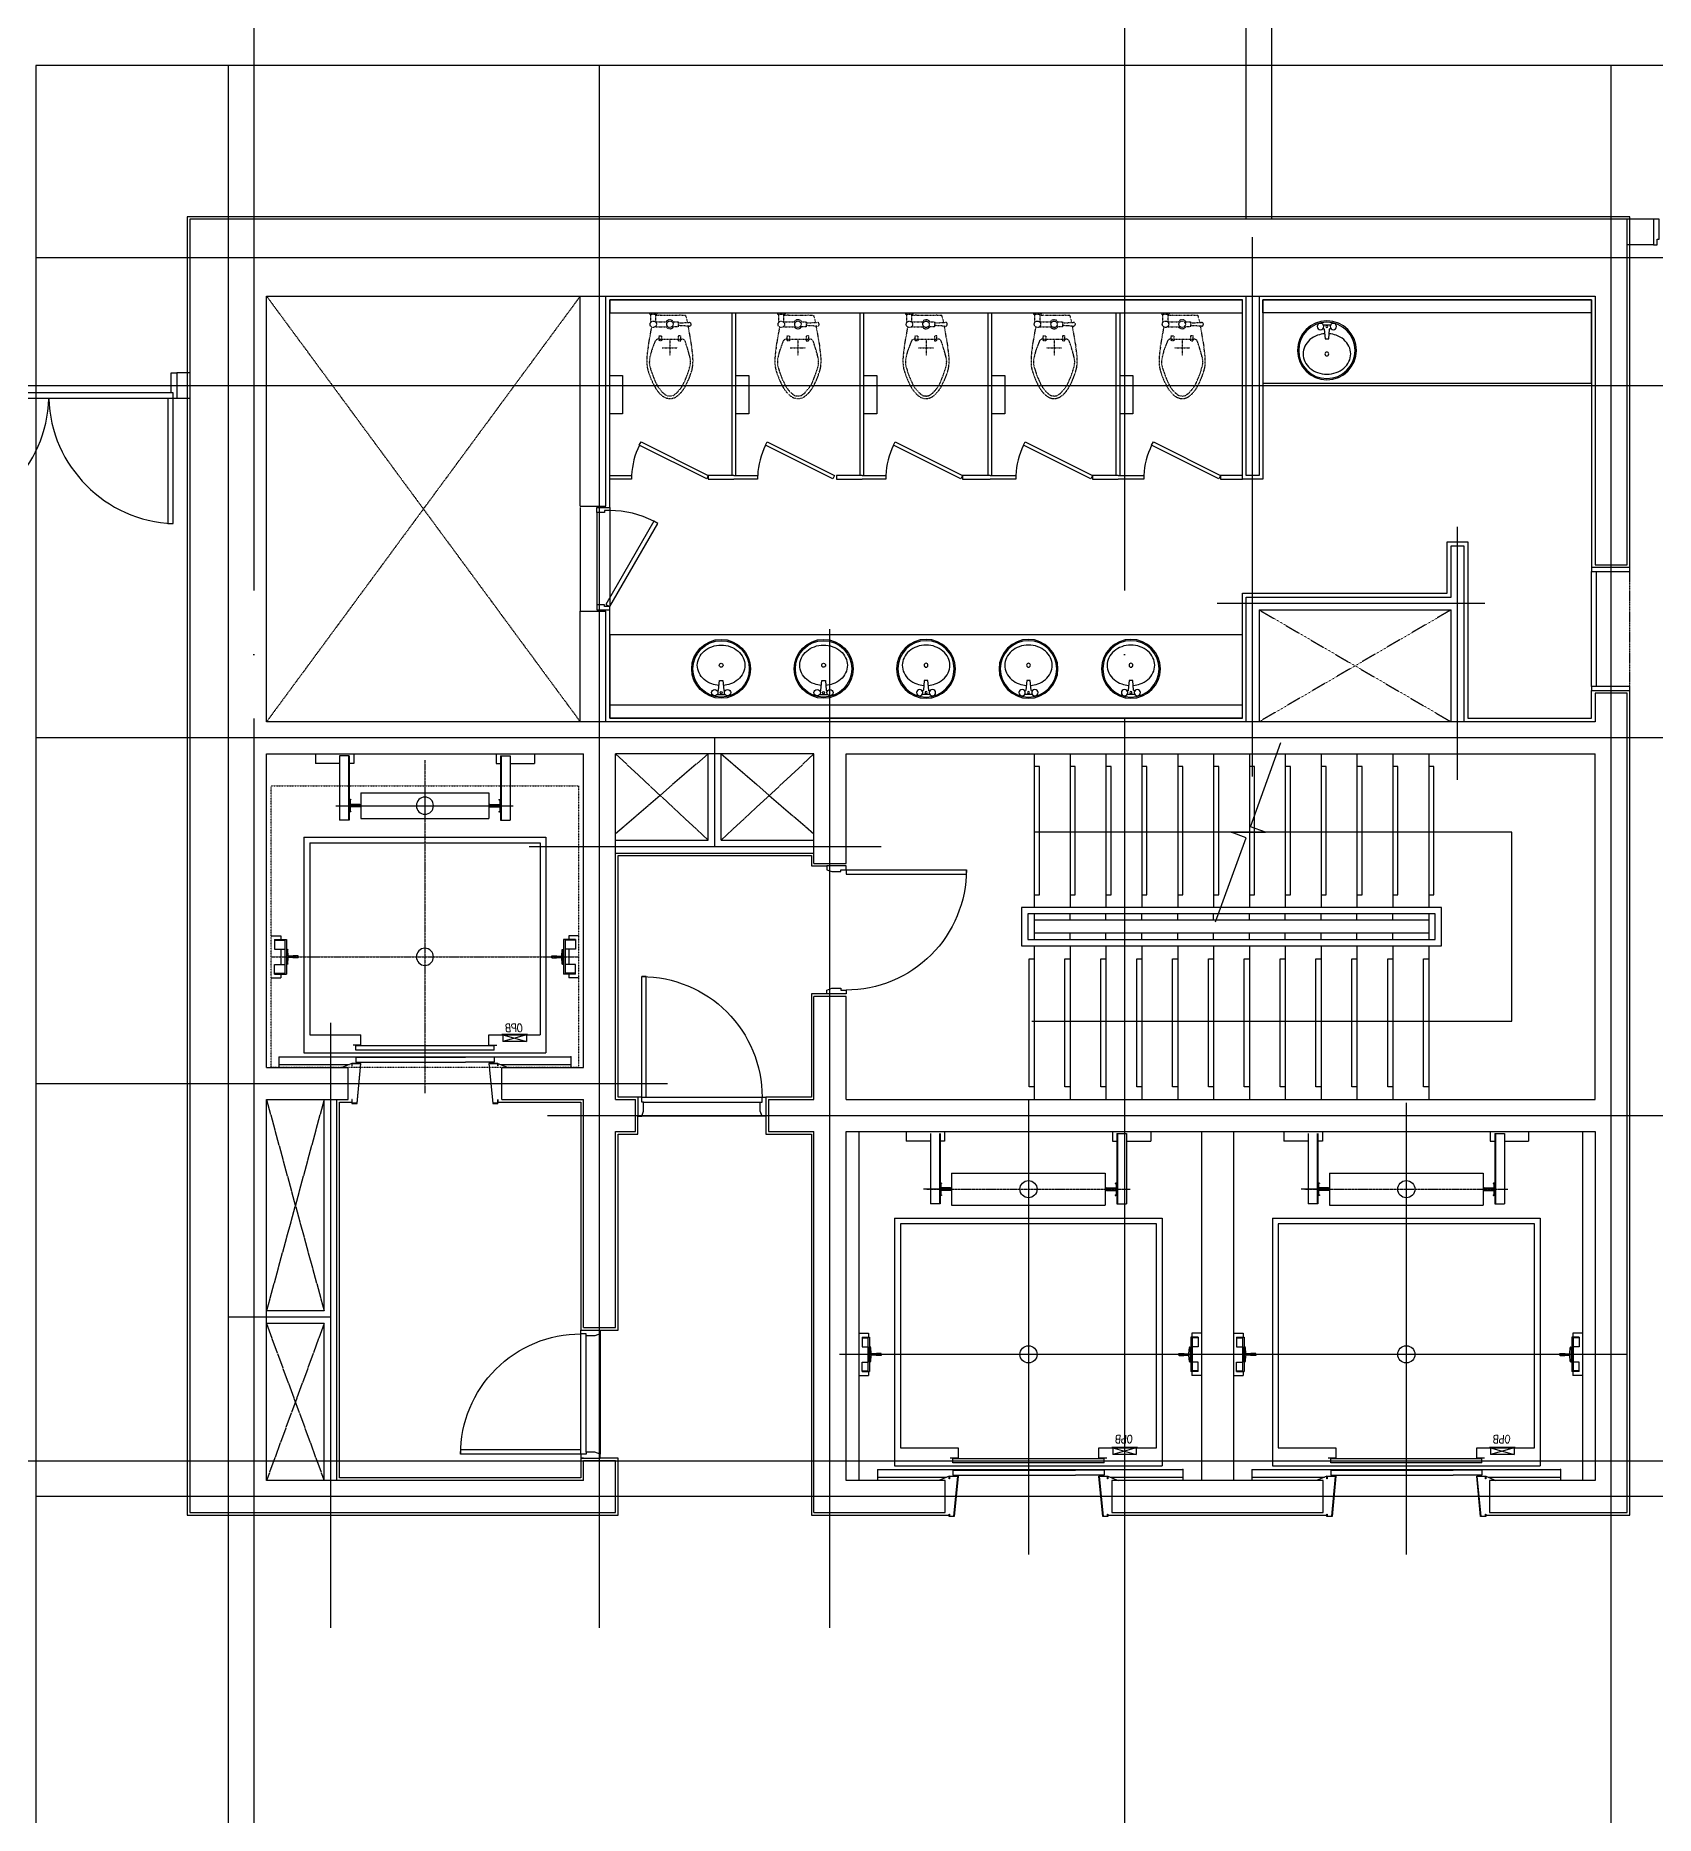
# Model space of a CAD drawing. Header units: millimetres. Extents: x 0 to 252000, y 0 to 178200.
# Drawn here: x 175482 to 188130, y 87837 to 101738 of the extents above; entities that cross this region are included whole.
import ezdxf
from ezdxf.enums import TextEntityAlignment as Align

# ---------------------------------------------------------------- set-up
doc = ezdxf.new("R2010")
doc.units = ezdxf.units.MM
for name, pattern in [('CEN', [62, 60, -1, 0, -1]), ('CENTER', [2, 1.25, -0.25, 0.25, -0.25]), ('HIDD', [0.5, 0.25, -0.25]), ('HIDDEN', [2, 1, -1]), ('HIDDENX2', [19.05, 12.7, -6.35])]:
    doc.linetypes.add(name, pattern=pattern)
doc.layers.get('Defpoints').update_dxf_attribs({"color": 181})
for name, color, linetype in [('01 CEN', 1, 'CEN'), ('02 WAL1', 2, 'Continuous'), ('04 STR', 4, 'Continuous'), ('06 DOOR', 6, 'Continuous'), ('06 FIN', 6, 'Continuous'), ('08 FURN', 8, 'HIDDEN'), ('08 TOIL', 8, 'Continuous'), ('1', 1, 'Continuous'), ('5FIN', 5, 'Continuous'), ('6FIN', 6, 'Continuous'), ('COL', 2, 'Continuous'), ('SYM', 7, 'Continuous'), ('TOIL', 4, 'Continuous'), ('WAL', 3, 'Continuous'), ('Wall-P', 4, 'Continuous'), ('WID', 4, 'Continuous'), ('WID-F', 4, 'Continuous'), ('지하1층$0$논슬립', 5, 'Continuous')]:
    doc.layers.add(name, color=color, linetype=linetype)
doc.styles.add('ROMANS', font='ROMANS.shx', dxfattribs={"width": 0.8, "oblique": 5, "bigfont": 'HBRDS.shx'})

# ---------------------------------------------------------------- blocks, each defined once
blk = doc.blocks.new('T-7K')
at = {"layer": '1'}
for p, q in [((0, -0.075), (0, 0.075)), ((0.405, 0.475), (4.09, 0.475)), ((0.41, 0.315), (4.09, 0.315)), ((3.9, 2.4), (4.09, 2.4)), ((3.9, 2.4), (3.9, 2.24)), ((3.9, 2.24), (4.09, 2.24)), ((4.24, 2.09), (4.24, 0.625)), ((4.4, 2.09), (4.4, 0.625)), ((0.405, -0.475), (4.09, -0.475)), ((0.41, -0.315), (4.09, -0.315)), ((3.9, -2.24), (4.09, -2.24)), ((3.9, -2.24), (3.9, -2.4)), ((3.9, -2.4), (4.09, -2.4)), ((4.24, -0.625), (4.24, -2.09)), ((4.4, -0.625), (4.4, -2.09))]:
    blk.add_line(p, q, dxfattribs=at)
for centre, radius, start, end in [((0.405, 0.07), 0.405, 90, 180), ((0.483, 0), 0.323, 103.125397, 256.874603), ((4.09, 2.09), 0.31, 0, 90), ((4.09, 2.09), 0.15, 0, 90), ((4.09, 0.625), 0.15, 270, 0), ((4.09, 0.625), 0.31, 270, 0), ((0.405, -0.07), 0.405, 180, 270), ((4.09, -0.625), 0.31, 0, 90), ((4.09, -0.625), 0.15, 0, 90), ((4.09, -2.09), 0.15, 270, 0), ((4.09, -2.09), 0.31, 270, 0)]:
    blk.add_arc(centre, radius, start, end, dxfattribs=at)
blk = doc.blocks.new('17인105m-0115')
at = {"layer": '1', "color": 9}
for p, q in [((345, 2450), (345, 2375)), ((534, 2375), (345, 2375)), ((534, 2434), (534, 1932)), ((609, 2434), (534, 2434)), ((604, 2434), (604, 1932)), ((609, 2434), (609, 1932)), ((645, 2375), (609, 2375)), ((645, 2450), (645, 2375)), ((1755, 2450), (1755, 2375)), ((1755, 2375), (1791, 2375)), ((1791, 2434), (1791, 1932)), ((1791, 2434), (1866, 2434)), ((1796, 2434), (1796, 1932)), ((1866, 2434), (1866, 1932)), ((1866, 2375), (2055, 2375)), ((2055, 2450), (2055, 2375)), ((1700, 2145), (700, 2145)), ((700, 2145), (700, 1945)), ((1200, 2162), (1200, 1928)), ((1700, 2145), (1700, 1945)), ((1896, 2045), (510, 2045)), ((609, 1932), (534, 1932)), ((1700, 1945), (700, 1945)), ((1791, 1932), (1866, 1932)), ((255, 1800), (255, 115)), ((2145, 1800), (255, 1800)), ((300, 1755), (300, 255)), ((2100, 1755), (300, 1755)), ((2100, 1755), (2100, 255)), ((2145, 1800), (2145, 115)), ((0, 1030), (75, 1030)), ((25, 1000), (25, 925)), ((25, 1000), (118, 1000)), ((25, 994), (106, 994)), ((75, 1030), (75, 1000)), ((106, 1000), (106, 730)), ((118, 1000), (118, 730)), ((2282, 1000), (2282, 730)), ((2375, 1000), (2282, 1000)), ((2294, 1000), (2294, 730)), ((2375, 994), (2294, 994)), ((2400, 1030), (2325, 1030)), ((2325, 1030), (2325, 1000)), ((2375, 1000), (2375, 925)), ((25, 925), (106, 925)), ((75, 925), (75, 805)), ((121, 808), (121, 922)), ((127, 922), (121, 922)), ((132, 873), (129, 920)), ((129, 810), (132, 857)), ((132, 873), (135, 870)), ((132, 857), (135, 860)), ((169, 870), (135, 870)), ((169, 860), (135, 860)), ((172, 873), (169, 870)), ((172, 857), (169, 860)), ((209, 873), (172, 873)), ((209, 857), (172, 857)), ((210, 872), (209, 873)), ((210, 858), (209, 857)), ((210, 858), (210, 872)), ((2190, 872), (2191, 873)), ((2190, 858), (2190, 872)), ((2190, 858), (2191, 857)), ((2191, 873), (2228, 873)), ((2191, 857), (2228, 857)), ((2228, 873), (2231, 870)), ((2228, 857), (2231, 860)), ((2231, 870), (2265, 870)), ((2231, 860), (2265, 860)), ((2268, 873), (2265, 870)), ((2268, 857), (2265, 860)), ((2268, 873), (2271, 920)), ((2271, 810), (2268, 857)), ((2273, 922), (2279, 922)), ((2279, 808), (2279, 922)), ((2375, 925), (2294, 925)), ((2325, 925), (2325, 805)), ((0, 700), (75, 700)), ((25, 730), (25, 805)), ((25, 805), (106, 805)), ((25, 736), (106, 736)), ((25, 730), (118, 730)), ((75, 730), (75, 700)), ((127, 808), (121, 808)), ((2273, 808), (2279, 808)), ((2375, 730), (2282, 730)), ((2375, 805), (2294, 805)), ((2375, 736), (2294, 736)), ((2325, 730), (2325, 700)), ((2400, 700), (2325, 700)), ((2375, 730), (2375, 805)), ((700, 255), (300, 255)), ((400, 259), (400, 255)), ((400, 259), (600, 259)), ((400, 255), (600, 255)), ((408, 255), (408, 203)), ((592, 255), (408, 203)), ((408, 255), (592, 203)), ((408, 203), (592, 203)), ((592, 255), (592, 203)), ((600, 259), (600, 255)), ((700, 175), (639, 175)), ((660, 169), (1200, 169)), ((660, 137), (660, 169)), ((700, 175), (700, 255)), ((1200, 169), (1740, 169)), ((1200, 169), (1200, 137)), ((1200, 169), (1200, 137)), ((2100, 255), (1700, 255)), ((1700, 175), (1700, 255)), ((1700, 175), (1761, 175)), ((1740, 137), (1740, 169)), ((2340, 85), (60, 85)), ((60, 85), (60, 0)), ((611, 25), (60, 25)), ((2145, 115), (255, 115)), ((630, 33), (550, 0)), ((660, 137), (1200, 137)), ((1200, 137), (1740, 137)), ((1770, 33), (1850, 0)), ((2340, 25), (1789, 25)), ((2340, 85), (2340, 0))]:
    blk.add_line(p, q, dxfattribs=at)
at = {"layer": '1', "color": 1, "linetype": 'CENTER'}
for p, q in [((1200, 2400), (1200, -200)), ((2400, 865), (0, 865))]:
    blk.add_line(p, q, dxfattribs=at)
at = {"layer": '1', "color": 4}
for p, q in [((660, 81), (884, 81)), ((660, 81), (660, 41)), ((660, 41), (884, 41)), ((1200, 81), (884, 81)), ((1200, 41), (884, 41)), ((1740, 81), (1200, 81)), ((1200, 81), (1200, 41)), ((1200, 81), (1200, 41)), ((1740, 41), (1200, 41)), ((1740, 81), (1740, 41))]:
    blk.add_line(p, q, dxfattribs=at)
at = {"layer": '1', "color": 6, "linetype": 'Continuous'}
for points in [[(632, 31), (632, 13), (630, 13), (630, 33), (700, 33), (670, -280), (630, -280), (630, -250), (632, -250), (632, -278), (668, -278), (698, 31)], [(1770, 33), (1770, 13), (1768, 13), (1768, 31), (1702, 31), (1732, -278), (1768, -278), (1768, -250), (1770, -250), (1770, -280), (1730, -280), (1700, 33)]]:
    blk.add_lwpolyline(points, close=True, dxfattribs=at)
at = {"layer": '1', "color": 9}
blk.add_circle((1200, 2045), 67, dxfattribs=at)
at = {"layer": '1', "color": 1}
blk.add_circle((1200, 865), 67, dxfattribs=at)
at = {"layer": '1', "color": 9}
for centre, start, end in [((127, 920), 3.4093, 90), ((2273, 920), 90, 176.5907), ((127, 810), 270, 356.5907), ((2273, 810), 183.4093, 270)]:
    blk.add_arc(centre, 2.5, start, end, dxfattribs=at)
at = {"layer": '1', "color": 9, "linetype": 'ByBlock'}
blk.add_point((60, 85), dxfattribs=at)
at = {"layer": 'Defpoints', "linetype": 'HIDD'}
blk.add_lwpolyline([(0, 0), (2400, 0), (2400, 2200), (0, 2200)], close=True, dxfattribs=at)
at = {"layer": '1', "color": 9, "yscale": 20, "zscale": 20}
for p, xscale in [((700, 2045), -20), ((1700, 2045), 20)]:
    blk.add_blockref('T-7K', p, dxfattribs=dict(at, xscale=xscale))
at = {"layer": '1', "color": 9, "style": 'ROMANS', "oblique": 3, "width": 0.8}
blk.add_text('OPB', height=62.5, dxfattribs=at).set_placement((503, 310), align=Align.MIDDLE)
blk = doc.blocks.new('A$C1DB206F9')
at = {"layer": '08 FURN'}
for p, q in [((-75, 150), (-10, 150)), ((0, 165), (-10, 160)), ((-10, 160), (-10, 100)), ((-275, 60), (-275, -60)), ((-220, 65), (-220, 85)), ((-220, 85), (-180, 85)), ((-180, 65), (-220, 65)), ((-206, 89), (-206, -92)), ((-180, 85), (-180, 65)), ((-110, 115), (-110, 15)), ((-75, 110), (-10, 110)), ((-70, 115), (-70, 15)), ((-20, 75), (-20, 0)), ((-20, 0), (-20, -75)), ((-10, 100), (0, 95)), ((-215, 0), (-335, 0)), ((-180, -65), (-220, -65)), ((-220, -65), (-220, -85)), ((-220, -85), (-180, -85)), ((-180, -85), (-180, -65)), ((-110, -65), (-110, -15)), ((-70, -65), (-110, -65)), ((-45, -130), (-76, -136)), ((-70, -15), (-70, -65))]:
    blk.add_line(p, q, dxfattribs=at)
for points in [[(-670, 0, -0.041311), (-669, 14, -0.037226), (-665, 30, -0.068612), (-655, 50, -0.04843), (-635, 75, -0.036447), (-605, 101, -0.040875), (-575, 120, -0.015468), (-526, 144, -0.019426), (-485, 160, -0.004694), (-467, 166, -0.006976), (-455, 170, -0.035314), (-426, 177, -0.029565), (-390, 180, -0.0294), (-338, 179, -0.022182), (-270, 170), (-112, 142)], [(-104, -141), (-270, -170, -0.022182), (-338, -179, -0.0294), (-390, -180, -0.029565), (-426, -177, -0.035314), (-455, -170, -0.006976), (-467, -166, -0.004694), (-485, -160, -0.019426), (-526, -144, -0.015468), (-575, -120, -0.040875), (-605, -101, -0.036447), (-635, -75, -0.04843), (-655, -50, -0.068612), (-665, -30, -0.037226), (-669, -14, -0.041311), (-670, 0, -0.041311)], [(-80, -65), (-75, -150, -1.060552), (-105, -150), (-100, -65)]]:
    blk.add_lwpolyline(points, format="xyb", dxfattribs=at)
for centre in [(-90, 130), (-90, 0)]:
    blk.add_circle(centre, 25, dxfattribs=at)
for centre, radius, start, end in [((163, -1628), 1879, 109.683, 111.0375), ((-233, -520), 702, 105.9454, 109.683), ((-369, -45), 208, 99.2401, 105.9454), ((-390, 80), 80.8, 85.6013, 99.2401), ((-408, -160), 322, 78.3435, 85.6013), ((-461, -417), 584, 74.0546, 78.3435), ((-2934, -6966), 7583, 69.0739, 69.6818), ((-565, 1), 84.7, 170.5377, 180.8221), ((-560, 2), 90.5, 180.8221, 194.0362), ((-614, 10), 35.4, 156.0554, 170.5377), ((-577, -7), 75.8, 143.1301, 156.0554), ((-495, -68), 178, 134.2742, 143.1301), ((-308, -261), 447, 130.6013, 134.2742), ((-514, -20), 129, 124.0312, 130.6013), ((-414, -167), 308, 118.6105, 124.0312), ((-397, -200), 344, 113.4742, 118.6105), ((-307, -407), 570, 111.0375, 113.4742), ((-236, 89), 30, 0, 69.0739), ((-90, 0), 35, 124.8499, 235.1501), ((-90, 0), 35, 304.8499, 55.1501), ((-483, 75), 463, 0, 4.3383), ((-610, -11), 38.8, 194.0362, 212.575), ((-535, 37), 127, 212.575, 219.8056), ((-493, 72), 183, 219.8056, 225.9418), ((-297, 274), 463, 225.9418, 229.3987), ((-497, 41), 156, 229.3987, 235.1773), ((-445, 115), 247, 235.1773, 241.3895), ((-387, 221), 368, 241.3895, 246.5258), ((-307, 407), 570, 246.5258, 248.9625), ((163, 1628), 1879, 248.9625, 250.317), ((-1061, 2427), 2681, 286.2533, 288.143), ((-236, -92), 30, 288.143, 0), ((-90, 117), 251, 280.3597, 284.0362), ((-34, -107), 20, 284.0362, 297.0737), ((-27, -121), 5.01, 297.0737, 354.2894), ((-483, -75), 463, 354.2894, 0), ((-233, 520), 702, 250.317, 254.0546), ((-369, 45), 208, 254.0546, 260.7599), ((-387, -65), 96.1, 260.7599, 274.3987), ((-397, 67), 229, 274.3987, 283.5834), ((-534, 635), 813, 283.5834, 285.9454)]:
    blk.add_arc(centre, radius, start, end, dxfattribs=at)
blk = doc.blocks.new('d-1.0')
at = {"layer": 'WID'}
for points in [[(150, 1000), (150, 970), (110, 955), (110, 955), (40, 955), (40, 970), (0, 970), (0, 1000)], [(150, 0), (150, 30), (110, 45), (110, 45), (40, 45), (40, 30), (0, 30), (0, 0)]]:
    blk.add_lwpolyline(points, close=True, dxfattribs=at)
blk.add_lwpolyline([(0, 30), (-940, 30, -0.414214), (0, 970, -0.414214)], format="xyb", dxfattribs=at)
blk.add_lwpolyline([(0, 30), (0, 65), (-940, 65), (-940, 30)], dxfattribs=at)
blk = doc.blocks.new('d-1.0a')
at = {"layer": 'WID', "color": 8}
for p, q in [((0, 65), (0, 970)), ((40, 45), (40, 955)), ((150, 970), (150, 30))]:
    blk.add_line(p, q, dxfattribs=at)
at = {"layer": 'WID'}
for points in [[(150, 1000), (150, 970), (110, 955), (110, 955), (40, 955), (40, 970), (0, 970), (0, 1000)], [(150, 0), (150, 30), (110, 45), (110, 45), (40, 45), (40, 30), (0, 30), (0, 0)]]:
    blk.add_lwpolyline(points, close=True, dxfattribs=at)
blk.add_lwpolyline([(0, 30), (-940, 30, -0.414214), (0, 970, -0.414214)], format="xyb", dxfattribs=at)
blk.add_lwpolyline([(0, 30), (0, 65), (-940, 65), (-940, 30)], dxfattribs=at)
blk = doc.blocks.new('A$C774F2762')
at = {"layer": 'WID', "color": 6}
for p, q in [((0, 760), (0, 800)), ((0, 800), (100, 800)), ((60, 760), (0, 760)), ((0, 760), (0, 760)), ((100, 775), (60, 775)), ((60, 775), (60, 760)), ((100, 800), (100, 775)), ((60, 40), (0, 40)), ((0, 40), (0, 40)), ((0, 40), (0, 0)), ((60, 25), (60, 40)), ((100, 25), (60, 25)), ((100, 0), (100, 25)), ((0, 0), (100, 0))]:
    blk.add_line(p, q, dxfattribs=at)
at = {"layer": 'WID', "color": 8}
for p, q in [((0, 760), (0, 40)), ((100, 775), (100, 25))]:
    blk.add_line(p, q, dxfattribs=at)
at = {"layer": 'WID', "color": 4}
blk.add_line((100, 25), (475, 675), dxfattribs=at)
blk.add_lwpolyline([(475, 675), (445, 692), (70, 42), (100, 25)], dxfattribs=at)
blk.add_arc((98, 11), 764, 63.0565, 89.8717, dxfattribs=at)
blk = doc.blocks.new('A$C39780DE5')
at = {"layer": '08 TOIL'}
for p, q in [((134, 29), (134, -29)), ((162, 29), (162, 26)), ((167, 21), (243, 14)), ((243, 14), (243, -14)), ((162, -26), (162, -29)), ((243, -14), (167, -21))]:
    blk.add_line(p, q, dxfattribs=at)
blk.add_lwpolyline([(204, 18, -0.064435), (216, 72, -0.091719), (250, 132, -0.103599), (302, 172, -0.113912), (362, 186, -0.113912), (421, 172, -0.103599), (473, 132, -0.091719), (507, 72, -0.084785), (520, 0, -0.084785), (507, -72, -0.091719), (473, -132, -0.103599), (421, -172, -0.113912), (362, -186, -0.113912), (302, -172, -0.103599), (250, -132, -0.091719), (216, -72, -0.064435), (204, -18, -0.084785)], format="xyb", dxfattribs=at)
for centre, radius in [((334, 0), 230), ((334, 0), 220), ((148, 50), 25), ((148, 0), 8), ((362, 0), 15), ((148, -50), 25)]:
    blk.add_circle(centre, radius, dxfattribs=at)
for centre, start, end in [((167, 26), 180, 264.6091), ((167, -26), 95.3909, 180)]:
    blk.add_arc(centre, 5, start, end, dxfattribs=at)
blk = doc.blocks.new('A$C0BBA45C5')
at = {"layer": '01 CEN'}
for p, q in [((1500, 21000), (1500, 0)), ((4400, 8800), (4400, 21000)), ((12300, 0), (12300, 21000)), ((9500, 15447), (9500, 19661)), ((27200, 19500), (0, 19500)), ((11100, 15422), (11100, 17397)), ((11314, 16800), (9224, 16800)), ((6200, 8800), (6200, 16600)), ((27200, 15750), (0, 15750)), ((5300, 14900), (5300, 15750)), ((6600, 14900), (3850, 14900)), ((2300, 13525), (2300, 8800)), ((0, 13050), (4930, 13050)), ((3995, 12800), (23325, 12800)), ((2300, 11225), (1500, 11225)), ((27200, 9825), (0, 9825))]:
    blk.add_line(p, q, dxfattribs=at)
at = {"layer": '01 CEN', "linetype": 'HIDD', "ltscale": 2}
for p, q in [((1800, 19200), (4250, 15875)), ((4250, 19200), (1800, 15875)), ((11050, 16750), (9550, 15875)), ((9550, 16750), (11050, 15875))]:
    blk.add_line(p, q, dxfattribs=at)
at = {"layer": '01 CEN', "ltscale": 2}
for p, q in [((4525, 15625), (5250, 14950)), ((5250, 15625), (4525, 15000)), ((5350, 15625), (6075, 15000)), ((6075, 15625), (5350, 14950)), ((1800, 12925), (2250, 11275)), ((2250, 12925), (1800, 11275)), ((1800, 11175), (2250, 9950)), ((2250, 11175), (1800, 9950))]:
    blk.add_line(p, q, dxfattribs=at)
at = {"layer": '02 WAL1'}
for p, q in [((12425, 19800), (1200, 19800)), ((1200, 19800), (1200, 9700)), ((12425, 17100), (12425, 19800)), ((12175, 19200), (12175, 17100)), ((12175, 17100), (12425, 17100)), ((12175, 16100), (12175, 15875)), ((12425, 16100), (12175, 16100)), ((1800, 15625), (4275, 15625)), ((1800, 13175), (1800, 15625)), ((4275, 13175), (4275, 15625)), ((4525, 12925), (4525, 15625)), ((6075, 14770), (6075, 15625)), ((6325, 15625), (12175, 15625)), ((6325, 14770), (6325, 15625)), ((12175, 12925), (12175, 15625)), ((6075, 14770), (6325, 14770)), ((6075, 14770), (6325, 14770)), ((6075, 12925), (6075, 13730)), ((6325, 12925), (6325, 13730)), ((1800, 13175), (2437, 13175)), ((2437, 12925), (2437, 13175)), ((3637, 13175), (4275, 13175)), ((3637, 12925), (3637, 13175)), ((1800, 12925), (2437, 12925)), ((1800, 9950), (1800, 12925)), ((3637, 12925), (4275, 12925)), ((4275, 11145), (4275, 12925)), ((4525, 12925), (4680, 12925)), ((4680, 12675), (4680, 12925)), ((5720, 12925), (6075, 12925)), ((6325, 12925), (12175, 12925)), ((4525, 12675), (4680, 12675)), ((4525, 11145), (4525, 12675)), ((5720, 12675), (6075, 12675)), ((6075, 9700), (6075, 12675)), ((4275, 9950), (4275, 10105)), ((4525, 9700), (4525, 10105)), ((4275, 9950), (1800, 9950)), ((1200, 9700), (4525, 9700))]:
    blk.add_line(p, q, dxfattribs=at)
for points in [[(12175, 16100), (12175, 15875), (1800, 15875), (1800, 19200), (12175, 19200), (12175, 17100), (12425, 17100)], [(12425, 17100), (12425, 18100)], [(12425, 9700), (12425, 16100)], [(6075, 9700), (7100, 9700), (7100, 9950), (6325, 9950), (6325, 12675), (12175, 12675), (12175, 9950), (11350, 9950), (11350, 9700), (12425, 9700)]]:
    blk.add_lwpolyline(points, dxfattribs=at)
blk.add_lwpolyline([(8400, 9700), (10050, 9700), (10050, 9950), (8400, 9950)], close=True, dxfattribs=at)
at = {"layer": '5FIN', "color": 8}
for p, q in [((4480, 15905), (4480, 16750)), ((9420, 15905), (4480, 15905))]:
    blk.add_line(p, q, dxfattribs=at)
for points in [[(12445, 17080), (12445, 19820), (1180, 19820), (1180, 9680), (4545, 9680), (4545, 10125), (4405, 10125)], [(4480, 19170), (9420, 19170)], [(4480, 17550), (4480, 19170), (9410, 19170)], [(9580, 19170), (9580, 17770), (9420, 17770), (9420, 19170)], [(9580, 19170), (12145, 19170), (12145, 17080)], [(9420, 15905), (9420, 16880), (11020, 16880), (11020, 17280), (11180, 17280), (11180, 15905), (12145, 15905), (12145, 16120)], [(11320, 9680), (12445, 9680), (12445, 16120)], [(4702, 12945), (4545, 12945), (4545, 14830), (6055, 14830), (6055, 14750), (6175, 14750)], [(6175, 13750), (6055, 13750), (6055, 12945), (5698, 12945)], [(4275, 10125), (4255, 10125), (4255, 9970), (2370, 9970), (2370, 12905), (2467, 12905)], [(3607, 12905), (4255, 12905), (4255, 11125), (4275, 11125)], [(4405, 11125), (4545, 11125), (4545, 12655), (4700, 12655), (4700, 12795)], [(5700, 12795), (5700, 12655), (6055, 12655), (6055, 9680), (7130, 9680)], [(8370, 9680), (10080, 9680)]]:
    blk.add_lwpolyline(points, dxfattribs=at)
at = {"layer": '6FIN'}
for points in [[(4480, 19070), (9420, 19070), (9420, 19170), (4480, 19170)], [(12145, 19070), (9580, 19070), (9580, 19170), (12145, 19170)], [(9420, 16005), (4480, 16005), (4480, 15905), (9420, 15905)]]:
    blk.add_lwpolyline(points, close=True, dxfattribs=at)
at = {"layer": 'COL'}
for p, q in [((6075, 15625), (4525, 15625)), ((6325, 13730), (6075, 13730)), ((5720, 12925), (5720, 12675)), ((4275, 11145), (4525, 11145)), ((4275, 10105), (4525, 10105))]:
    blk.add_line(p, q, dxfattribs=at)
at = {"layer": 'Defpoints', "color": 11}
blk.add_lwpolyline([(0, 0), (27200, 0), (27200, 21000), (0, 21000)], close=True, dxfattribs=at)
at = {"layer": 'SYM', "color": 1}
for p, q in [((7750, 12925), (7750, 9373)), ((10700, 12900), (10700, 9373)), ((12425, 10935), (6275, 10935))]:
    blk.add_line(p, q, dxfattribs=at)
at = {"layer": 'SYM', "color": 9}
for p, q in [((6425, 12675), (6425, 9950)), ((9100, 12675), (9100, 9950)), ((9100, 12675), (9100, 9950)), ((9350, 12675), (9350, 9950)), ((12075, 12675), (12075, 9950)), ((6570, 10035), (8955, 10035)), ((6570, 10035), (6570, 9950)), ((8955, 10035), (8955, 9950)), ((9495, 10035), (11905, 10035)), ((9495, 10035), (9495, 9950)), ((11905, 10035), (11905, 9950)), ((6570, 9975), (7111, 9975)), ((7130, 9983), (7050, 9950)), ((8370, 9983), (8450, 9950)), ((8389, 9975), (8955, 9975)), ((9495, 9975), (10061, 9975)), ((10080, 9983), (10000, 9950)), ((11320, 9983), (11400, 9950)), ((11339, 9975), (11905, 9975))]:
    blk.add_line(p, q, dxfattribs=at)
at = {"layer": 'SYM', "color": 8}
for p, q in [((6795, 12675), (6795, 12600)), ((6984, 12659), (6984, 12112)), ((7054, 12659), (7054, 12112)), ((7059, 12659), (7059, 12112)), ((7095, 12675), (7095, 12600)), ((8405, 12675), (8405, 12600)), ((8441, 12659), (8516, 12659)), ((8441, 12659), (8441, 12112)), ((8446, 12659), (8446, 12112)), ((8516, 12659), (8516, 12112)), ((8705, 12675), (8705, 12600)), ((9745, 12675), (9745, 12600)), ((9934, 12659), (9934, 12112)), ((10004, 12659), (10004, 12112)), ((10009, 12659), (10009, 12112)), ((10045, 12675), (10045, 12600)), ((11355, 12675), (11355, 12600)), ((11391, 12659), (11466, 12659)), ((11391, 12659), (11391, 12112)), ((11396, 12659), (11396, 12112)), ((11466, 12659), (11466, 12112)), ((11655, 12675), (11655, 12600)), ((6984, 12600), (6795, 12600)), ((7095, 12600), (7059, 12600)), ((8405, 12600), (8441, 12600)), ((8516, 12600), (8705, 12600)), ((9934, 12600), (9745, 12600)), ((10045, 12600), (10009, 12600)), ((11355, 12600), (11391, 12600)), ((11466, 12600), (11655, 12600)), ((7150, 12350), (7150, 12100)), ((7150, 12350), (8350, 12350)), ((8350, 12350), (8350, 12100)), ((10100, 12350), (10100, 12100)), ((10100, 12350), (11300, 12350)), ((11300, 12350), (11300, 12100)), ((7059, 12112), (6984, 12112)), ((7150, 12100), (8350, 12100)), ((8441, 12112), (8516, 12112)), ((10009, 12112), (9934, 12112)), ((10100, 12100), (11300, 12100)), ((11391, 12112), (11466, 12112)), ((6705, 12000), (8795, 12000)), ((6705, 12000), (6705, 10065)), ((8795, 12000), (8795, 10065)), ((9655, 12000), (11745, 12000)), ((9655, 12000), (9655, 10065)), ((11745, 12000), (11745, 10065)), ((6425, 11100), (6500, 11100)), ((6450, 11070), (6450, 10995)), ((6450, 11070), (6508, 11070)), ((6450, 11064), (6496, 11064)), ((6450, 10995), (6496, 10995)), ((6496, 11070), (6496, 10800)), ((6500, 11100), (6500, 11070)), ((6500, 10995), (6500, 10875)), ((6508, 11070), (6508, 10800)), ((6517, 10992), (6511, 10992)), ((6511, 10878), (6511, 10992)), ((6522, 10943), (6519, 10990)), ((9003, 10943), (9006, 10990)), ((9008, 10992), (9014, 10992)), ((9014, 10878), (9014, 10992)), ((9075, 11070), (9017, 11070)), ((9017, 11070), (9017, 10800)), ((9025, 11100), (9025, 11070)), ((9100, 11100), (9025, 11100)), ((9025, 10995), (9025, 10875)), ((9029, 11070), (9029, 10800)), ((9075, 11064), (9029, 11064)), ((9075, 10995), (9029, 10995)), ((9075, 11070), (9075, 10995)), ((9350, 11100), (9425, 11100)), ((9375, 11070), (9375, 10995)), ((9375, 11070), (9433, 11070)), ((9375, 11064), (9421, 11064)), ((9375, 10995), (9421, 10995)), ((9421, 11070), (9421, 10800)), ((9425, 11100), (9425, 11070)), ((9425, 10995), (9425, 10875)), ((9433, 11070), (9433, 10800)), ((9442, 10992), (9436, 10992)), ((9436, 10878), (9436, 10992)), ((9447, 10943), (9444, 10990)), ((11978, 10943), (11981, 10990)), ((11983, 10992), (11989, 10992)), ((11989, 10878), (11989, 10992)), ((12050, 11070), (11992, 11070)), ((11992, 11070), (11992, 10800)), ((12000, 11100), (12000, 11070)), ((12075, 11100), (12000, 11100)), ((12000, 10995), (12000, 10875)), ((12004, 11070), (12004, 10800)), ((12050, 11064), (12004, 11064)), ((12050, 10995), (12004, 10995)), ((12050, 11070), (12050, 10995)), ((6450, 10800), (6450, 10875)), ((6450, 10875), (6496, 10875)), ((6517, 10878), (6511, 10878)), ((6519, 10880), (6522, 10927)), ((6522, 10943), (6525, 10940)), ((6522, 10927), (6525, 10930)), ((6559, 10940), (6525, 10940)), ((6559, 10930), (6525, 10930)), ((6562, 10943), (6559, 10940)), ((6562, 10927), (6559, 10930)), ((6599, 10943), (6562, 10943)), ((6599, 10927), (6562, 10927)), ((6600, 10942), (6599, 10943)), ((6600, 10928), (6599, 10927)), ((6600, 10928), (6600, 10942)), ((8925, 10942), (8926, 10943)), ((8925, 10928), (8925, 10942)), ((8925, 10928), (8926, 10927)), ((8926, 10943), (8963, 10943)), ((8926, 10927), (8963, 10927)), ((8963, 10943), (8966, 10940)), ((8963, 10927), (8966, 10930)), ((8966, 10940), (9000, 10940)), ((8966, 10930), (9000, 10930)), ((9003, 10943), (9000, 10940)), ((9003, 10927), (9000, 10930)), ((9006, 10880), (9003, 10927)), ((9008, 10878), (9014, 10878)), ((9075, 10875), (9029, 10875)), ((9075, 10800), (9075, 10875)), ((9375, 10800), (9375, 10875)), ((9375, 10875), (9421, 10875)), ((9442, 10878), (9436, 10878)), ((9444, 10880), (9447, 10927)), ((9447, 10943), (9450, 10940)), ((9447, 10927), (9450, 10930)), ((9484, 10940), (9450, 10940)), ((9484, 10930), (9450, 10930)), ((9487, 10943), (9484, 10940)), ((9487, 10927), (9484, 10930)), ((9524, 10943), (9487, 10943)), ((9524, 10927), (9487, 10927)), ((9525, 10942), (9524, 10943)), ((9525, 10928), (9524, 10927)), ((9525, 10928), (9525, 10942)), ((11900, 10942), (11901, 10943)), ((11900, 10928), (11900, 10942)), ((11900, 10928), (11901, 10927)), ((11901, 10943), (11938, 10943)), ((11901, 10927), (11938, 10927)), ((11938, 10943), (11941, 10940)), ((11938, 10927), (11941, 10930)), ((11941, 10940), (11975, 10940)), ((11941, 10930), (11975, 10930)), ((11978, 10943), (11975, 10940)), ((11978, 10927), (11975, 10930)), ((11981, 10880), (11978, 10927)), ((11983, 10878), (11989, 10878)), ((12050, 10875), (12004, 10875)), ((12050, 10800), (12050, 10875)), ((6425, 10770), (6500, 10770)), ((6450, 10806), (6496, 10806)), ((6450, 10800), (6508, 10800)), ((6500, 10800), (6500, 10770)), ((9075, 10800), (9017, 10800)), ((9025, 10800), (9025, 10770)), ((9100, 10770), (9025, 10770)), ((9075, 10806), (9029, 10806)), ((9350, 10770), (9425, 10770)), ((9375, 10806), (9421, 10806)), ((9375, 10800), (9433, 10800)), ((9425, 10800), (9425, 10770)), ((12050, 10800), (11992, 10800)), ((12000, 10800), (12000, 10770)), ((12075, 10770), (12000, 10770)), ((12050, 10806), (12004, 10806)), ((8600, 10209), (8400, 10209)), ((8400, 10209), (8400, 10205)), ((8600, 10205), (8400, 10205)), ((8592, 10205), (8408, 10153)), ((8408, 10205), (8592, 10153)), ((8408, 10205), (8408, 10153)), ((8592, 10153), (8408, 10153)), ((8592, 10205), (8592, 10153)), ((8600, 10209), (8600, 10205)), ((11550, 10209), (11350, 10209)), ((11350, 10209), (11350, 10205)), ((11550, 10205), (11350, 10205)), ((11542, 10205), (11358, 10153)), ((11358, 10205), (11542, 10153)), ((11358, 10205), (11358, 10153)), ((11542, 10153), (11358, 10153)), ((11542, 10205), (11542, 10153)), ((11550, 10209), (11550, 10205)), ((6705, 10065), (8795, 10065)), ((7750, 10119), (7160, 10119)), ((7160, 10087), (7160, 10119)), ((7750, 10087), (7160, 10087)), ((8340, 10119), (7750, 10119)), ((7750, 10119), (7750, 10087)), ((7750, 10119), (7750, 10087)), ((8340, 10087), (7750, 10087)), ((8340, 10087), (8340, 10119)), ((9655, 10065), (11745, 10065)), ((10700, 10119), (10110, 10119)), ((10110, 10087), (10110, 10119)), ((10700, 10087), (10110, 10087)), ((11290, 10119), (10700, 10119)), ((10700, 10119), (10700, 10087)), ((10700, 10119), (10700, 10087)), ((11290, 10087), (10700, 10087)), ((11290, 10087), (11290, 10119))]:
    blk.add_line(p, q, dxfattribs=at)
at = {"layer": 'SYM', "color": 8, "linetype": 'Continuous'}
for p, q in [((7105, 12225), (6929, 12225)), ((10055, 12225), (9879, 12225))]:
    blk.add_line(p, q, dxfattribs=at)
at = {"layer": 'SYM', "color": 8, "linetype": 'CENTER'}
for p, q in [((6957, 12225), (8543, 12225)), ((9907, 12225), (11493, 12225))]:
    blk.add_line(p, q, dxfattribs=at)
at = {"layer": 'SYM', "color": 4}
for p, q in [((7160, 10031), (7750, 10031)), ((7160, 10031), (7160, 9991)), ((7750, 10031), (8116, 10031)), ((7750, 10031), (7750, 9991)), ((7750, 10031), (7750, 9991)), ((8340, 10031), (8116, 10031)), ((8340, 10031), (8340, 9991)), ((10110, 10031), (10700, 10031)), ((10110, 10031), (10110, 9991)), ((10700, 10031), (11066, 10031)), ((10700, 10031), (10700, 9991)), ((10700, 10031), (10700, 9991)), ((11290, 10031), (11066, 10031)), ((11290, 10031), (11290, 9991)), ((7160, 9991), (7750, 9991)), ((7750, 9991), (8116, 9991)), ((8340, 9991), (8116, 9991)), ((10110, 9991), (10700, 9991)), ((10700, 9991), (11066, 9991)), ((11290, 9991), (11066, 9991))]:
    blk.add_line(p, q, dxfattribs=at)
at = {"layer": 'SYM', "color": 9}
for points in [[(8361, 10125), (8300, 10125), (8300, 10205), (8750, 10205), (8750, 11955), (6750, 11955), (6750, 10205), (7200, 10205), (7200, 10125), (7139, 10125)], [(11311, 10125), (11250, 10125), (11250, 10205), (11700, 10205), (11700, 11955), (9700, 11955), (9700, 10205), (10150, 10205), (10150, 10125), (10089, 10125)]]:
    blk.add_lwpolyline(points, dxfattribs=at)
at = {"layer": 'SYM', "color": 6, "linetype": 'Continuous'}
for points in [[(7132, 9981), (7132, 9963), (7130, 9963), (7130, 9983), (7200, 9983), (7170, 9670), (7130, 9670), (7130, 9688), (7132, 9688), (7132, 9672), (7168, 9672), (7198, 9981)], [(8302, 9981), (8332, 9672), (8368, 9672), (8368, 9688), (8370, 9688), (8370, 9670), (8330, 9670), (8300, 9983), (8370, 9983), (8370, 9963), (8368, 9963), (8368, 9981)], [(10082, 9981), (10082, 9963), (10080, 9963), (10080, 9983), (10150, 9983), (10120, 9670), (10080, 9670), (10080, 9688), (10082, 9688), (10082, 9672), (10118, 9672), (10148, 9981)], [(11252, 9981), (11282, 9672), (11318, 9672), (11318, 9688), (11320, 9688), (11320, 9670), (11280, 9670), (11250, 9983), (11320, 9983), (11320, 9963), (11318, 9963), (11318, 9981)]]:
    blk.add_lwpolyline(points, close=True, dxfattribs=at)
at = {"layer": 'SYM', "color": 8}
for centre in [(7750, 12225), (10700, 12225)]:
    blk.add_circle(centre, 67, dxfattribs=at)
at = {"layer": 'SYM', "color": 1}
for centre in [(7750, 10935), (10700, 10935)]:
    blk.add_circle(centre, 67, dxfattribs=at)
at = {"layer": 'SYM', "color": 8}
for centre, start, end in [((6517, 10990), 3.4093, 90), ((9008, 10990), 90, 176.5907), ((9442, 10990), 3.4093, 90), ((11983, 10990), 90, 176.5907), ((6517, 10881), 270, 356.5907), ((9008, 10881), 183.4093, 270), ((9442, 10881), 270, 356.5907), ((11983, 10881), 183.4093, 270)]:
    blk.add_arc(centre, 2.5, start, end, dxfattribs=at)
at = {"layer": 'SYM', "color": 9}
for p in [(8955, 10035), (11905, 10035)]:
    blk.add_point(p, dxfattribs=at)
at = {"layer": 'TOIL'}
for p, q in [((5435, 17800), (5435, 19070)), ((5465, 17800), (5465, 19070)), ((6435, 17800), (6435, 19070)), ((6465, 17800), (6465, 19070)), ((7435, 17800), (7435, 19070)), ((7465, 17800), (7465, 19070)), ((8435, 17800), (8435, 19070)), ((8465, 17800), (8465, 19070))]:
    blk.add_line(p, q, dxfattribs=at)
for points in [[(12145, 18520), (12145, 19170), (9580, 19170), (9580, 18520)], [(5237, 17773), (4711, 18035), (4725, 18062), (5250, 17800)], [(6222, 17773), (5696, 18035), (5710, 18062), (6235, 17800)], [(7222, 17773), (6696, 18035), (6710, 18062), (7235, 17800)], [(8237, 17773), (7711, 18035), (7725, 18062), (8250, 17800)], [(9237, 17773), (8711, 18035), (8725, 18062), (9250, 17800)], [(4480, 16555), (4480, 15905), (9420, 15905), (9420, 16555)]]:
    blk.add_lwpolyline(points, close=True, dxfattribs=at)
at = {"layer": 'TOIL', "color": 8}
for points in [[(4480, 18580), (4580, 18580), (4580, 18280), (4480, 18280)], [(4480, 18580), (4580, 18580), (4580, 18280), (4480, 18280)], [(5465, 18580), (5565, 18580), (5565, 18280), (5465, 18280)], [(6465, 18580), (6565, 18580), (6565, 18280), (6465, 18280)], [(7465, 18580), (7565, 18580), (7565, 18280), (7465, 18280)], [(8465, 18580), (8565, 18580), (8565, 18280), (8465, 18280)]]:
    blk.add_lwpolyline(points, dxfattribs=at)
at = {"layer": 'TOIL'}
for points in [[(4480, 17800), (4650, 17800), (4650, 17770), (4480, 17770)], [(5450, 17800), (5250, 17800), (5250, 17770), (5450, 17770)], [(5450, 17800), (5635, 17800), (5635, 17770), (5450, 17770)], [(6450, 17800), (6250, 17800), (6250, 17770), (6450, 17770)], [(6450, 17800), (6635, 17800), (6635, 17770), (6450, 17770)], [(7450, 17800), (7235, 17800), (7235, 17770), (7450, 17770)], [(7450, 17800), (7650, 17800), (7650, 17770), (7450, 17770)], [(8450, 17800), (8250, 17800), (8250, 17770), (8450, 17770)], [(8450, 17800), (8650, 17800), (8650, 17770), (8450, 17770)], [(9420, 17800), (9250, 17800), (9250, 17770), (9420, 17770)]]:
    blk.add_lwpolyline(points, dxfattribs=at)
for centre in [(5237, 17773), (6222, 17773), (7222, 17773), (8237, 17773), (9237, 17773)]:
    blk.add_arc(centre, 587, 153.4713, 177.3801, dxfattribs=at)
at = {"layer": 'WAL'}
for p, q in [((4250, 17560), (4250, 19200)), ((4450, 17560), (4450, 19200)), ((4250, 17560), (4450, 17560)), ((4250, 15875), (4250, 16740)), ((4250, 16740), (4450, 16740)), ((4450, 15875), (4450, 16740)), ((9550, 16750), (11050, 16750)), ((5250, 14950), (5250, 15625)), ((5350, 14950), (5350, 15625)), ((4525, 14950), (5250, 14950)), ((5350, 14950), (6075, 14950)), ((4525, 14850), (6075, 14850)), ((2250, 11275), (2250, 12925)), ((2350, 9950), (2350, 12925)), ((2250, 11275), (1800, 11275)), ((2250, 11175), (1800, 11175)), ((2250, 9950), (2250, 11175))]:
    blk.add_line(p, q, dxfattribs=at)
for points in [[(9550, 19200), (9550, 17800), (9450, 17800), (9450, 19200)], [(11050, 16850), (11050, 17250), (11150, 17250), (11150, 15875)], [(9450, 15875), (9450, 16850), (11050, 16850)], [(9550, 16750), (9550, 15875)], [(11050, 15875), (11050, 16750)]]:
    blk.add_lwpolyline(points, dxfattribs=at)
at = {"layer": 'WID', "color": 8}
blk.add_line((4250, 17550), (4250, 16740), dxfattribs=at)
at = {"layer": 'WID'}
for points in [[(12445, 17080), (12145, 17080), (12145, 17050), (12445, 17050)], [(12445, 16150), (12145, 16150), (12145, 16120), (12445, 16120)]]:
    blk.add_lwpolyline(points, close=True, dxfattribs=at)
at = {"layer": 'WID-F', "color": 8, "linetype": 'ByBlock', "ltscale": 0.5}
for p, q in [((12145, 16150), (12145, 17050)), ((12185, 16150), (12185, 17050))]:
    blk.add_line(p, q, dxfattribs=at)
at = {"layer": 'WID-F', "color": 8, "linetype": 'HIDD', "ltscale": 2}
blk.add_line((12445, 16150), (12445, 17050), dxfattribs=at)
at = {"layer": '06 DOOR'}
for name, p in [('A$C774F2762', (4380, 16750)), ('d-1.0a', (4255, 10125))]:
    blk.add_blockref(name, p, dxfattribs=at)
for name, p, rotation in [('d-1.0', (6325, 14750), 180), ('d-1.0a', (4700, 12945), 270)]:
    blk.add_blockref(name, p, dxfattribs=dict(at, rotation=rotation))
at = {"layer": 'SYM', "xscale": -1}
blk.add_blockref('17인105m-0115', (4237, 13175), dxfattribs=at)
at = {"layer": 'SYM', "color": 8, "xscale": -20, "yscale": 20, "zscale": 20, "rotation": 359.9999999893278}
for p in [(7150, 12225), (10100, 12225)]:
    blk.add_blockref('T-7K', p, dxfattribs=at)
at = {"layer": 'SYM', "color": 8, "xscale": 20, "yscale": 20, "zscale": 20}
for p in [(8350, 12225), (11300, 12225)]:
    blk.add_blockref('T-7K', p, dxfattribs=at)
at = {"layer": 'TOIL', "rotation": 90}
for p in [(4950, 19070), (5950, 19070), (6950, 19070), (7950, 19070), (8950, 19070)]:
    blk.add_blockref('A$C1DB206F9', p, dxfattribs=at)
at = {"layer": 'TOIL', "color": 5, "xscale": -1}
for p, rotation in [((10080, 19110), 90), ((6950, 15955), 270), ((7750, 15955), 270), ((8550, 15955), 270)]:
    blk.add_blockref('A$C39780DE5', p, dxfattribs=dict(at, rotation=rotation))
at = {"layer": 'TOIL', "color": 5, "rotation": 90}
for p in [(5350, 15955), (6150, 15955)]:
    blk.add_blockref('A$C39780DE5', p, dxfattribs=at)
at = {"layer": 'SYM', "color": 8, "style": 'ROMANS', "oblique": 3, "width": 0.8}
for p in [(8497, 10274), (11447, 10274)]:
    blk.add_text('OPB', height=62.5, rotation=180, dxfattribs=at).set_placement(p, align=Align.MIDDLE)

msp = doc.modelspace()

# ---------------------------------------------------------------- linework, layer by layer
at = {"layer": '01 CEN', "ltscale": 500}
for p, q in [((177185, 127403), (177185, 54603)), ((183985, 127403), (183985, 54603)), ((224185, 99003), (153985, 99003)), ((224185, 90603), (153985, 90603))]:
    msp.add_line(p, q, dxfattribs=at)
at = {"layer": '04 STR'}
for p, q in [((183280, 96128), (183280, 94928)), ((183560, 96128), (183560, 94928)), ((183840, 96128), (183840, 94928)), ((184120, 96128), (184120, 94928)), ((184400, 96128), (184400, 94928)), ((184680, 96128), (184680, 94928)), ((184960, 96128), (184960, 94928)), ((185240, 96128), (185240, 94928)), ((185520, 96128), (185520, 94928)), ((185800, 96128), (185800, 94928)), ((186080, 96128), (186080, 94928)), ((186360, 96128), (186360, 94928)), ((183280, 94878), (183280, 94678)), ((186360, 94828), (183280, 94828)), ((183560, 94828), (183560, 94878)), ((183840, 94828), (183840, 94878)), ((184120, 94828), (184120, 94878)), ((184400, 94828), (184400, 94878)), ((184680, 94828), (184680, 94878)), ((184960, 94828), (184960, 94878)), ((185240, 94828), (185240, 94878)), ((185520, 94828), (185520, 94878)), ((185800, 94828), (185800, 94878)), ((186080, 94828), (186080, 94878)), ((186360, 94878), (186360, 94678)), ((186360, 94728), (183280, 94728)), ((183560, 94678), (183560, 94728)), ((183840, 94678), (183840, 94728)), ((184120, 94678), (184120, 94728)), ((184400, 94678), (184400, 94728)), ((184680, 94678), (184680, 94728)), ((184960, 94678), (184960, 94728)), ((185240, 94678), (185240, 94728)), ((185520, 94678), (185520, 94728)), ((185800, 94678), (185800, 94728)), ((186080, 94678), (186080, 94728)), ((183280, 94628), (183280, 93428)), ((183560, 94628), (183560, 93428)), ((183840, 94628), (183840, 93428)), ((184120, 94628), (184120, 93428)), ((184400, 94628), (184400, 93428)), ((184680, 94628), (184680, 93428)), ((184960, 94628), (184960, 93428)), ((185240, 94628), (185240, 93428)), ((185520, 94628), (185520, 93428)), ((185800, 94628), (185800, 93428)), ((186080, 94628), (186080, 93428)), ((186360, 94628), (186360, 93428))]:
    msp.add_line(p, q, dxfattribs=at)
for points in [[(186460, 94628), (186460, 94928), (183180, 94928), (183180, 94628)], [(186410, 94678), (186410, 94878), (183230, 94878), (183230, 94678)]]:
    msp.add_lwpolyline(points, close=True, dxfattribs=at)
at = {"layer": '06 DOOR', "color": 8}
for p, q in [((176555, 98948), (174615, 98948)), ((176515, 98903), (174655, 98903))]:
    msp.add_line(p, q, dxfattribs=at)
at = {"layer": '06 DOOR', "color": 6}
for points in [[(188115, 100103), (188145, 100103), (188145, 100148), (188160, 100148), (188160, 100303), (188115, 100303)], [(176585, 98903), (176555, 98903), (176555, 98948), (176540, 98948), (176540, 99103), (176585, 99103)], [(176555, 97926), (176555, 98903), (176515, 98903), (176515, 97926)]]:
    msp.add_lwpolyline(points, close=True, dxfattribs=at)
at = {"layer": '06 DOOR', "color": 5}
for centre, start, end in [((174574, 98938), 272.3739, 358.0379), ((176597, 98938), 181.9621, 267.6261)]:
    msp.add_arc(centre, 1013, start, end, dxfattribs=at)
at = {"layer": '06 FIN', "linetype": 'Continuous'}
for points in [[(184695, 94816), (184934, 95472), (184818, 95516), (185085, 95516), (184969, 95559), (185205, 96216)], [(183260, 94041), (187010, 94041), (187010, 95516), (183280, 95516)]]:
    msp.add_lwpolyline(points, dxfattribs=at)
at = {"layer": 'Wall-P'}
for p, q in [((184935, 100303), (184935, 106903)), ((185135, 100303), (185135, 106903)), ((188115, 100303), (187910, 100303)), ((188115, 100103), (187910, 100103)), ((176685, 99103), (176585, 99103)), ((176685, 98903), (176585, 98903))]:
    msp.add_line(p, q, dxfattribs=at)
at = {"layer": '지하1층$0$논슬립', "linetype": 'HIDDENX2', "ltscale": 500}
for points in [[(183280, 95028), (183320, 95028), (183320, 96028), (183280, 96028)], [(183560, 95028), (183600, 95028), (183600, 96028), (183560, 96028)], [(183840, 95028), (183880, 95028), (183880, 96028), (183840, 96028)], [(184120, 95028), (184160, 95028), (184160, 96028), (184120, 96028)], [(184400, 95028), (184440, 95028), (184440, 96028), (184400, 96028)], [(184680, 95028), (184720, 95028), (184720, 96028), (184680, 96028)], [(184960, 95028), (185000, 95028), (185000, 96028), (184960, 96028)], [(185240, 95028), (185280, 95028), (185280, 96028), (185240, 96028)], [(185520, 95028), (185560, 95028), (185560, 96028), (185520, 96028)], [(185800, 95028), (185840, 95028), (185840, 96028), (185800, 96028)], [(186080, 95028), (186120, 95028), (186120, 96028), (186080, 96028)], [(186360, 95028), (186400, 95028), (186400, 96028), (186360, 96028)], [(183280, 93528), (183240, 93528), (183240, 94528), (183280, 94528)], [(183560, 93528), (183520, 93528), (183520, 94528), (183560, 94528)], [(183840, 93528), (183800, 93528), (183800, 94528), (183840, 94528)], [(184120, 93528), (184080, 93528), (184080, 94528), (184120, 94528)], [(184400, 93528), (184360, 93528), (184360, 94528), (184400, 94528)], [(184680, 93528), (184640, 93528), (184640, 94528), (184680, 94528)], [(184960, 93528), (184920, 93528), (184920, 94528), (184960, 94528)], [(185240, 93528), (185200, 93528), (185200, 94528), (185240, 94528)], [(185520, 93528), (185480, 93528), (185480, 94528), (185520, 94528)], [(185800, 93528), (185760, 93528), (185760, 94528), (185800, 94528)], [(186080, 93528), (186040, 93528), (186040, 94528), (186080, 94528)], [(186360, 93528), (186320, 93528), (186320, 94528), (186360, 94528)]]:
    msp.add_lwpolyline(points, dxfattribs=at)

# ---------------------------------------------------------------- block references
msp.add_blockref('A$C0BBA45C5', (175485, 80503))

doc.saveas('drawing.dxf')
